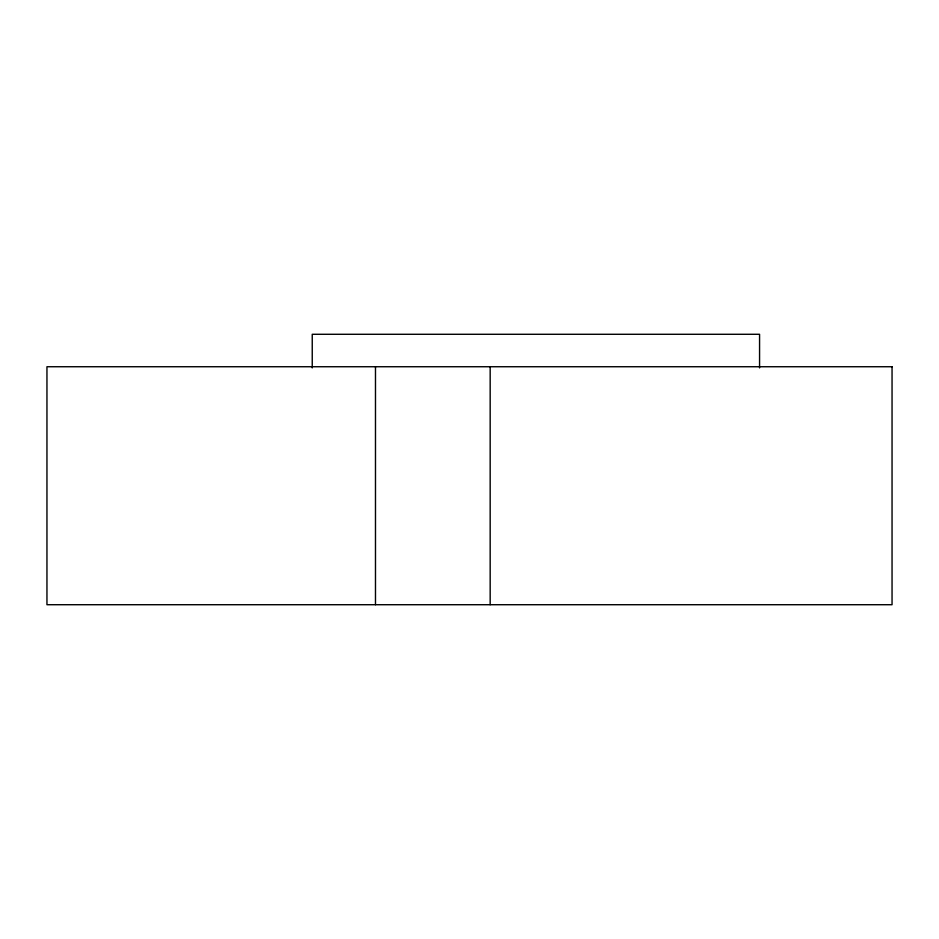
<?xml version="1.0" encoding="UTF-8"?>
<svg xmlns="http://www.w3.org/2000/svg" width="939" height="939" viewBox="0 0 939 939"><rect width="100%" height="100%" fill="white"/><g stroke="black" fill="none" stroke-linecap="round" stroke-linejoin="round"><path stroke-width="1.41" d="M759.569 367.912L759.569 334.284L312.241 334.284L312.241 367.912M490.17 366.738L490.17 604.716M375.483 366.738L375.483 604.716M892.05 366.738L46.95 366.738L46.95 604.716L892.05 604.716L892.05 366.738"/></g></svg>
